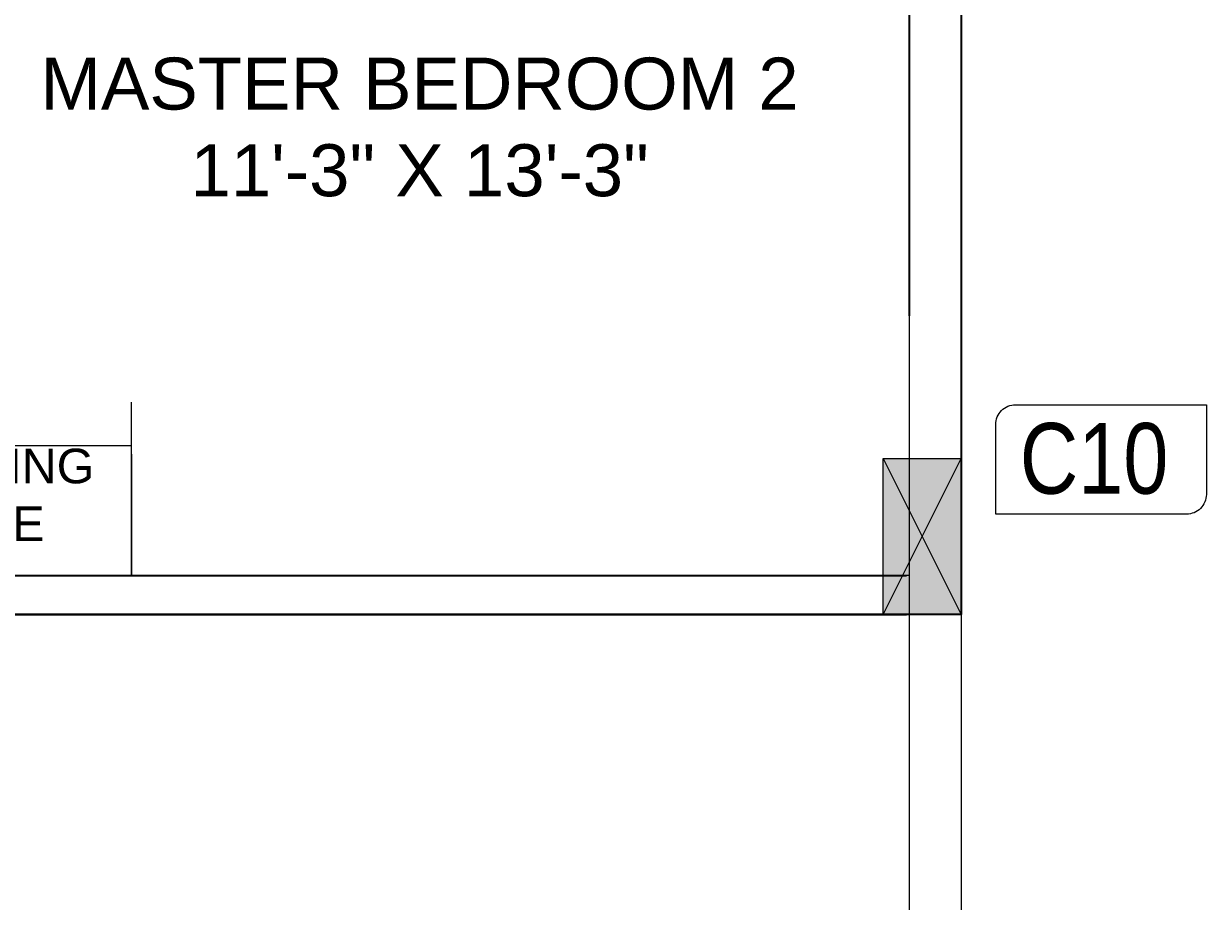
# Model space of a CAD drawing. Header units: inches. Extents: x -9010 to 68966, y 35237 to 36644.
# Drawn here: x -6216.6 to -6080.1, y 35478.1 to 35579.4 of the extents above; entities that cross this region are included whole.
import ezdxf

# ---------------------------------------------------------------- set-up
doc = ezdxf.new("R2010")
doc.units = ezdxf.units.IN
doc.layers.add('0Y-FURNITURE', color=7, linetype='Continuous', lineweight=9, true_color=0x454545)
for name, color, linetype, lineweight in [('0Y-TEXT', 96, 'Continuous', 5), ('0Y-WALLS', 23, 'Continuous', 25), ('0Y-WINDOWS', 140, 'Continuous', 13), ('CE-TEXT', 7, 'Continuous', 0), ('COL NO', 7, 'Continuous', 0), ('Column', 240, 'Continuous', 9), ('COLUMN HATCH', 252, 'Continuous', 5), ('WALL', 6, 'Continuous', 20)]:
    doc.layers.add(name, color=color, linetype=linetype, lineweight=lineweight)
doc.layers.add('BUA', color=70, linetype='Continuous')
doc.styles.get("Standard").update_dxf_attribs({"font": 'arial.ttf'})
doc.styles.add('stylus bt', font='swissck.ttf')

# ---------------------------------------------------------------- blocks, each defined once
blk = doc.blocks.new('dsda')
at = {"layer": 'COLUMN HATCH', "true_color": 0xb3b3b3, "transparency": 33554549}
h = blk.add_hatch(color=253, dxfattribs=at)
h.dxf.hatch_style = 1
h.paths.add_polyline_path([(82546.37, -2802.43), (82528.37, -2802.43), (82537.37, -2806.93)])
h.paths.add_polyline_path([(82528.37, -2802.43), (82528.37, -2811.43), (82537.37, -2806.93)])
h.paths.add_polyline_path([(82537.37, -2806.93), (82528.37, -2811.43), (82546.37, -2811.43)])
h.paths.add_polyline_path([(82546.37, -2802.43), (82537.37, -2806.93), (82546.37, -2811.43)])
at = {"layer": 'Column'}
for p, q in [((82528.37, -2802.43), (82546.37, -2811.43)), ((82546.37, -2802.43), (82528.37, -2811.43))]:
    blk.add_line(p, q, dxfattribs=at)
blk.add_lwpolyline([(82528.37, -2802.43), (82546.37, -2802.43), (82546.37, -2811.43), (82528.37, -2811.43)], close=True, dxfattribs=at)

msp = doc.modelspace()

# ---------------------------------------------------------------- linework, layer by layer
at = {"layer": '0Y-FURNITURE', "color": 8}
for p, q in [((-6301.16, 35530.7), (-6204.16, 35530.7)), ((-6204.16, 35529.7), (-6204.16, 35515.7))]:
    msp.add_line(p, q, dxfattribs=at)
msp.add_lwpolyline([(-6114.37, 35550.2), (-6114.37, 35515.7), (-6204.16, 35515.7), (-6204.16, 35535.7)], dxfattribs=at)
at = {"layer": '0Y-WALLS'}
for p, q in [((-6108.37, 35680.7), (-6108.37, 35511.27)), ((-6114.37, 35674.7), (-6114.37, 35545.7)), ((-6341.17, 35515.71), (-6114.67, 35515.71)), ((-6341.17, 35511.21), (-6114.67, 35511.21))]:
    msp.add_line(p, q, dxfattribs=at)
at = {"layer": '0Y-WINDOWS'}
for p, q in [((-6114.37, 35515.7), (-6114.37, 35358.77)), ((-6108.37, 35511.27), (-6108.37, 35352.77))]:
    msp.add_line(p, q, dxfattribs=at)
at = {"layer": 'BUA'}
msp.add_lwpolyline([(-6616.3, 35572.21), (-6306.3, 35572.21), (-6307.37, 35680.71), (-6108.37, 35680.71), (-6108.37, 35511.21), (-6374.87, 35511.21), (-6374.87, 35352.77), (-6617.37, 35352.77), (-6617.37, 35572.22)], dxfattribs=at)
at = {"layer": 'COL NO'}
msp.add_lwpolyline([(-6102.08, 35535.42), (-6080.05, 35535.41), (-6080.05, 35525.07, -0.414214), (-6082.34, 35522.79), (-6104.37, 35522.79), (-6104.37, 35533.13, -0.414214)], format="xyb", close=True, dxfattribs=at)

# ---------------------------------------------------------------- block references
at = {"layer": 'WALL', "rotation": 89.99950442119453}
msp.add_blockref('dsda', (-8920.51, -47017.14), dxfattribs=at)

# ---------------------------------------------------------------- texts
at = {"layer": '0Y-TEXT', "insert": (-6216.66, 35575.49), "char_height": 6, "attachment_point": 1}
msp.add_mtext_dynamic_manual_height_columns('\\pxqc;MASTER BEDROOM 2\\P11\'-3" X 13\'-3"', width=91.5239, gutter_width=12.5, heights=[0], dxfattribs=at)
at = {"layer": '0Y-TEXT', "color": 8, "insert": (-6206.13, 35519.68), "char_height": 4, "attachment_point": 9}
msp.add_mtext_dynamic_manual_height_columns('\\pxqc;DRESSING TABLE', width=33.8466, gutter_width=12.5, heights=[0], dxfattribs=at)
at = {"layer": 'CE-TEXT', "ltscale": 0.3, "style": 'stylus bt'}
msp.add_text('C10', height=8.165, rotation=359.9995, dxfattribs=at).set_placement((-6101.59, 35525.15))

doc.saveas('drawing.dxf')
